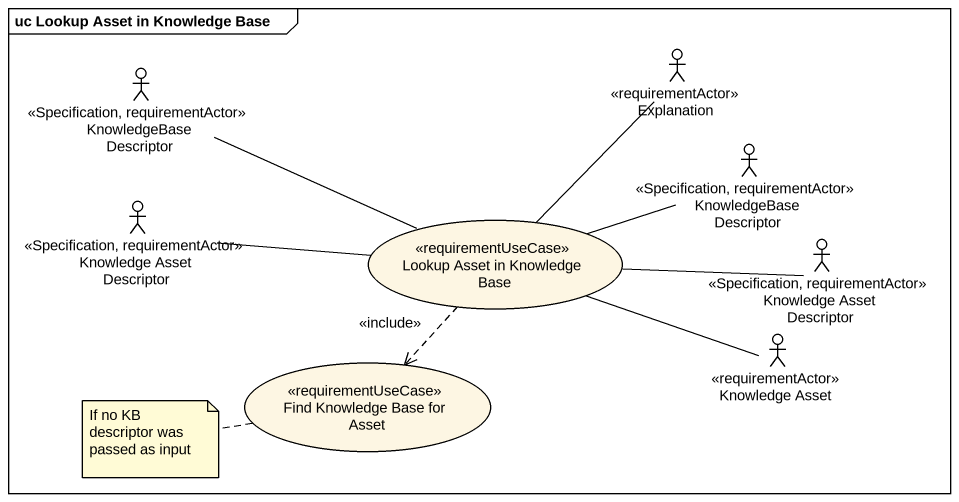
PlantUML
@startuml
mainframe uc Lookup Asset in Knowledge Base
actor "KnowledgeBase Descriptor" as KnowledgeBase_Descriptor <<Specification, requirementActor>>
actor Explanation <<requirementActor>>
actor "KnowledgeBase Descriptor" as KnowledgeBase_Descriptor_2 <<Specification, requirementActor>>
actor "Knowledge Asset Descriptor" as Knowledge_Asset_Descriptor <<Specification, requirementActor>>
usecase "Lookup Asset in Knowledge Base" as Lookup_Asset_in_Knowledge <<requirementUseCase>>
actor "Knowledge Asset Descriptor" as Knowledge_Asset_Descriptor_2 <<Specification, requirementActor>>
actor "Knowledge Asset" as Knowledge_Asset <<requirementActor>>
usecase "Find Knowledge Base for Asset" as Find_Knowledge_Base_for <<requirementUseCase>>
KnowledgeBase_Descriptor -right- Lookup_Asset_in_Knowledge
Knowledge_Asset_Descriptor -right- Lookup_Asset_in_Knowledge
Lookup_Asset_in_Knowledge -up- Explanation
Lookup_Asset_in_Knowledge -right- KnowledgeBase_Descriptor_2
Lookup_Asset_in_Knowledge -right- Knowledge_Asset_Descriptor_2
Lookup_Asset_in_Knowledge -right- Knowledge_Asset
Lookup_Asset_in_Knowledge ..> Find_Knowledge_Base_for : <<include>>
note left of Find_Knowledge_Base_for : If no KB descriptor was passed as input
@enduml
